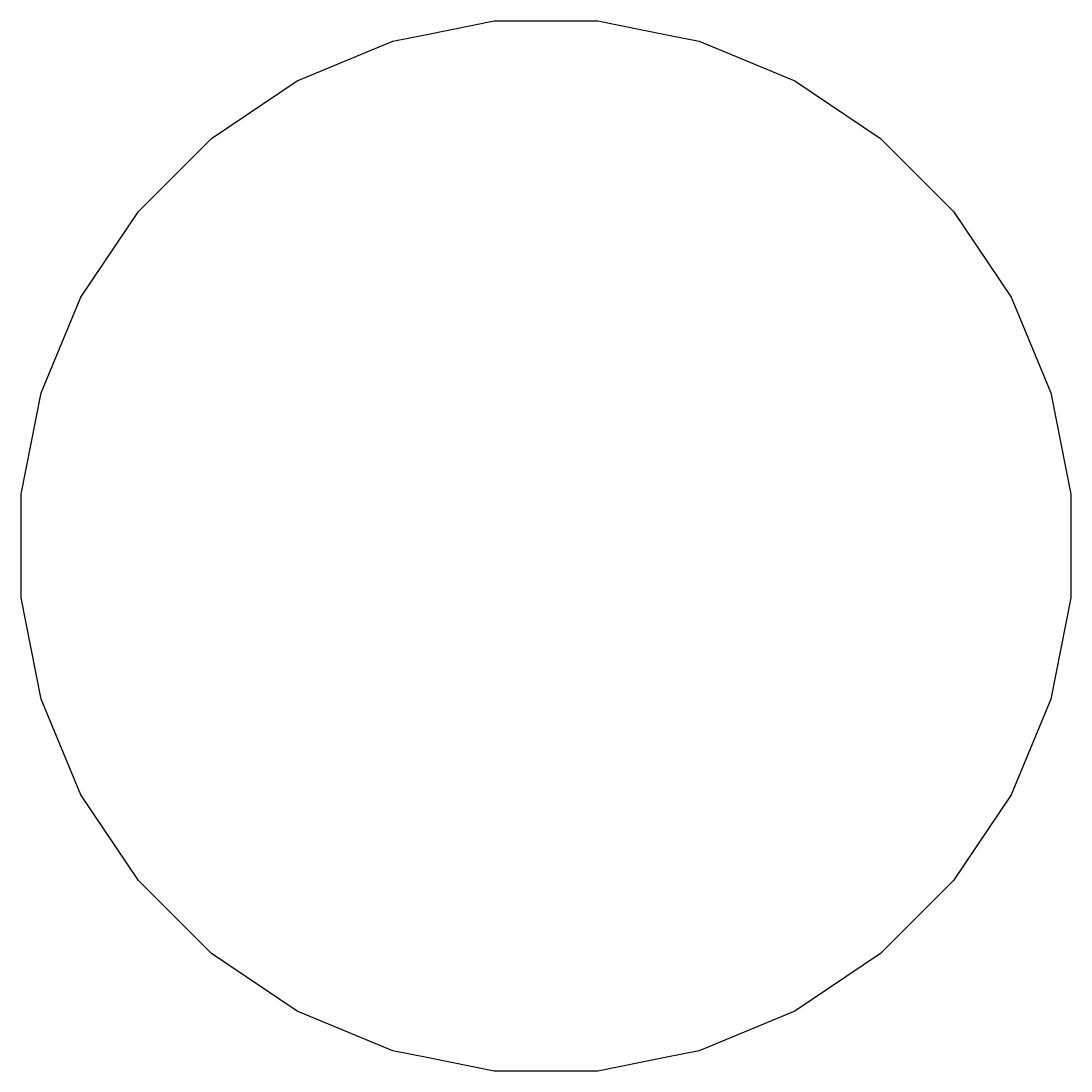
# Model space of a CAD drawing. Extents: x 100.6 to 129.3, y -161.7 to -98.3.
# Drawn here: x 103.349 to 106.651, y -161.651 to -158.349 of the extents above; entities that cross this region are included whole.
import ezdxf

# ---------------------------------------------------------------- set-up
doc = ezdxf.new("R2010")
doc.units = 0
doc.layers.add('BLACK', color=7, linetype='CONTINUOUS')

msp = doc.modelspace()

# ---------------------------------------------------------------- linework, layer by layer
at = {"layer": 'BLACK', "linetype": 'CONTINUOUS'}
for p, q in [((104.625, -158.391), (104.837, -158.349)), ((104.837, -158.349), (105.163, -158.349)), ((105.163, -158.349), (105.375, -158.391)), ((104.518, -158.412), (104.625, -158.391)), ((105.375, -158.391), (105.482, -158.412)), ((104.218, -158.537), (104.518, -158.412)), ((105.482, -158.412), (105.782, -158.537)), ((103.948, -158.718), (104.218, -158.537)), ((105.782, -158.537), (106.052, -158.718)), ((103.718, -158.948), (103.948, -158.718)), ((106.052, -158.718), (106.282, -158.948)), ((103.537, -159.218), (103.718, -158.948)), ((106.282, -158.948), (106.463, -159.218)), ((103.412, -159.518), (103.537, -159.218)), ((106.463, -159.218), (106.588, -159.518)), ((103.349, -159.837), (103.412, -159.518)), ((106.588, -159.518), (106.651, -159.837)), ((103.349, -160.163), (103.349, -159.837)), ((106.651, -159.837), (106.651, -160.163)), ((103.412, -160.482), (103.349, -160.163)), ((106.651, -160.163), (106.588, -160.482)), ((103.537, -160.782), (103.412, -160.482)), ((106.588, -160.482), (106.463, -160.782)), ((103.718, -161.052), (103.537, -160.782)), ((106.463, -160.782), (106.282, -161.052)), ((103.948, -161.282), (103.718, -161.052)), ((106.282, -161.052), (106.052, -161.282)), ((104.218, -161.463), (103.948, -161.282)), ((106.052, -161.282), (105.782, -161.463)), ((104.518, -161.588), (104.218, -161.463)), ((105.782, -161.463), (105.482, -161.588)), ((104.625, -161.609), (104.518, -161.588)), ((105.482, -161.588), (105.375, -161.609)), ((104.837, -161.651), (104.625, -161.609)), ((105.375, -161.609), (105.163, -161.651)), ((105.163, -161.651), (104.837, -161.651))]:
    msp.add_line(p, q, dxfattribs=at)

doc.saveas('drawing.dxf')
